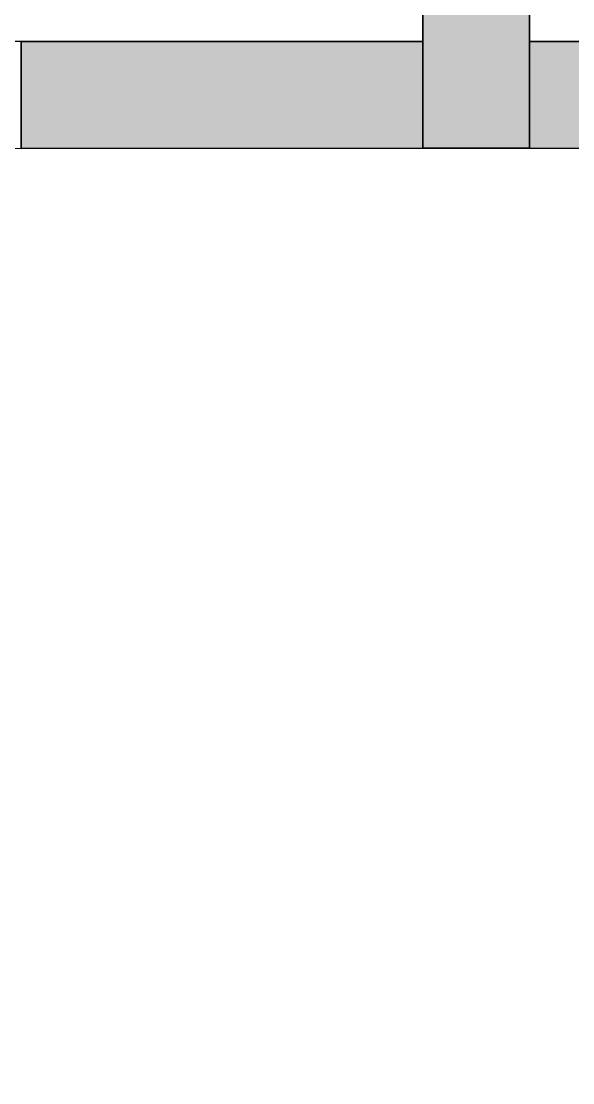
# Model space of a CAD drawing. Header units: millimetres. Extents: x 2258 to 5600, y 711 to 2563.
# Drawn here: x 2637.3 to 2677.2, y 1936.4 to 2013.1 of the extents above; entities that cross this region are included whole.
import ezdxf

# ---------------------------------------------------------------- set-up
doc = ezdxf.new("R2010")
doc.units = ezdxf.units.MM
for name, color, linetype, lineweight in [('HAT', 8, 'Continuous', 18), ('PQI-A-IN-FURN', 39, 'Continuous', 13), ('PQI-A-WALL', 30, 'Continuous', 50), ('PQI-ST-COLM', 34, 'Continuous', 40)]:
    doc.layers.add(name, color=color, linetype=linetype, lineweight=lineweight)

msp = doc.modelspace()

# ---------------------------------------------------------------- hatches: boundary and pattern name
at = {"layer": 'PQI-A-IN-FURN', "true_color": 0x000000}
h = msp.add_hatch(color=18, dxfattribs=at)
h.dxf.hatch_style = 1
h.paths.add_polyline_path([(3118.594, 2003.937), (3118.594, 2011.663), (3077.189, 2011.663), (3077.189, 2144.944), (3073.326, 2144.944), (3073.326, 2003.937)])
h.paths.add_polyline_path([(2820.509, 2003.939), (2820.509, 2061.886), (2816.647, 2061.886), (2812.783, 2061.886), (2812.783, 2011.663), (2812.784, 2011.663), (2812.784, 2003.939)])
h.paths.add_polyline_path([(2855.269, 2003.937), (2855.269, 2011.663), (2820.511, 2011.663), (2820.511, 2003.939), (2824.372, 2003.939)])
h.paths.add_polyline_path([(2812.783, 2003.937), (2812.783, 2011.663), (2799.618, 2011.663), (2799.618, 2003.937)])
h.paths.add_polyline_path([(2816.647, 2061.887), (2816.647, 2105.993), (2816.647, 2141.082), (2907.21, 2141.082), (2907.21, 2144.945), (2812.784, 2144.945), (2812.784, 2061.887)])
h.paths.add_polyline_path([(2674.05, 2003.939), (2674.05, 2011.664), (2674.053, 2056.091), (2670.191, 2056.091), (2666.327, 2056.091), (2666.327, 2011.664), (2666.328, 2011.664), (2666.328, 2003.939)])
h.paths.add_polyline_path([(2699.156, 2003.937), (2699.156, 2011.663), (2674.053, 2011.664), (2674.053, 2003.938)])
h.paths.add_polyline_path([(2666.327, 2003.938), (2666.327, 2011.664), (2637.306, 2011.66), (2637.306, 2003.934)])
h.paths.add_polyline_path([(2674.054, 2056.092), (2674.054, 2144.945), (2641.207, 2144.944), (2641.207, 2141.08), (2652.191, 2141.081), (2652.191, 2141.082), (2670.191, 2141.082), (2670.191, 2056.092)])
h.paths.add_polyline_path([(2556.206, 2052.233), (2556.206, 2141.08), (2606.438, 2141.08), (2606.438, 2144.944), (2581, 2144.944), (2581, 2146.875), (2577.137, 2146.875), (2577.137, 2144.944), (2552.343, 2144.944), (2552.343, 2067.08), (2552.343, 2057.056), (2552.343, 2056.09), (2529.16, 2056.09), (2529.162, 2050.297), (2536.884, 2050.3), (2536.883, 2052.227)])

# ---------------------------------------------------------------- linework, layer by layer
at = {"layer": 'HAT', "color": 18, "lineweight": 30, "true_color": 0x000000}
for p, q in [((2674.054, 2144.945), (2674.054, 2011.664)), ((2674.054, 2011.664), (2674.054, 2144.945)), ((2666.327, 2056.092), (2666.328, 2011.664)), ((2666.328, 2011.664), (2556.213, 2011.665)), ((2674.05, 2011.664), (2680.05, 2011.664)), ((2812.784, 2011.663), (2674.054, 2011.664))]:
    msp.add_line(p, q, dxfattribs=at)
at = {"layer": 'PQI-A-IN-FURN'}
msp.add_lwpolyline([(2572.612, 2401.067), (2535.355, 2356.354), (2535.355, 2285.57), (2551.002, 2285.569), (2550.962, 2254.079), (2451.804, 2254.079), (2451.804, 2191.303), (2397.824, 2191.303), (2397.824, 2003.937), (2412.183, 2003.937), (2412.183, 1936.357), (2519.386, 1936.357), (2519.387, 2003.937), (2687.392, 2003.937)], dxfattribs=at)
at = {"layer": 'PQI-A-WALL', "color": 0, "lineweight": 35, "ltscale": 100}
for points in [[(2637.306, 2011.66), (2637.306, 2003.934), (2666.328, 2003.938), (2666.328, 2011.664)], [(2674.05, 2011.664), (2674.05, 2003.938), (2699.156, 2003.937), (2699.156, 2011.663)]]:
    msp.add_lwpolyline(points, close=True, dxfattribs=at)
at = {"layer": 'PQI-ST-COLM', "color": 0, "lineweight": 35}
for p, q in [((2666.327, 2056.092), (2666.327, 2003.939)), ((2674.053, 2003.939), (2674.053, 2056.092)), ((2666.327, 2003.939), (2674.053, 2003.939))]:
    msp.add_line(p, q, dxfattribs=at)

doc.saveas('drawing.dxf')
